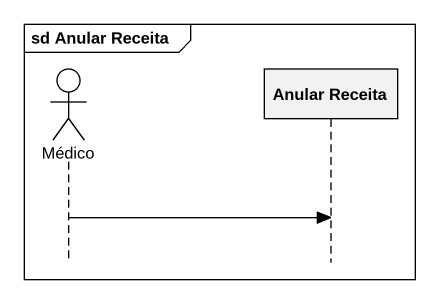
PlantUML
@startuml
mainframe sd Anular Receita
hide footbox
actor Médico
participant "Anular Receita" as Anular_Receita

Médico -> Anular_Receita
@enduml
